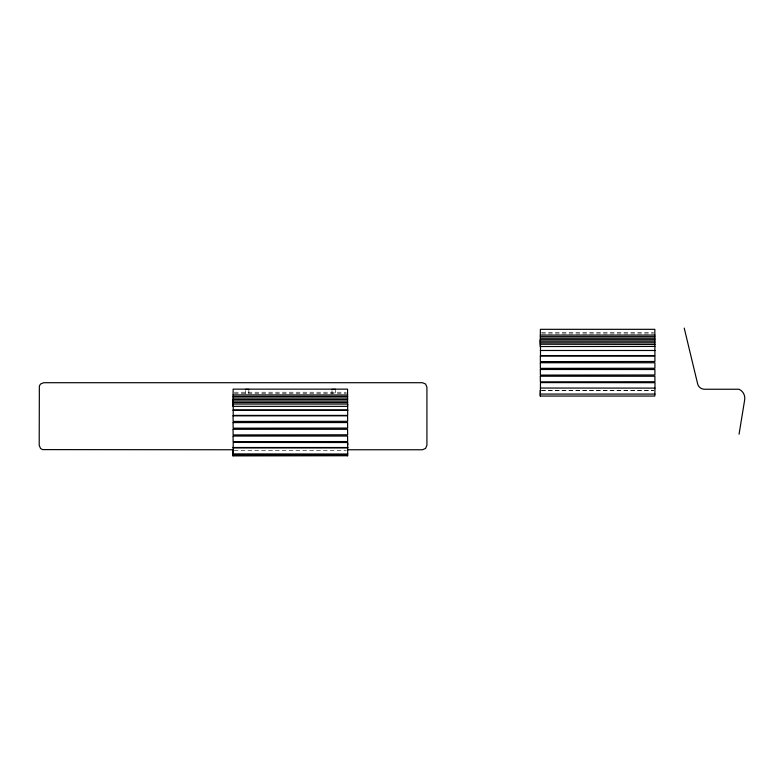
<?xml version="1.0" encoding="UTF-8"?>
<svg xmlns="http://www.w3.org/2000/svg" width="784" height="784" viewBox="0 0 784 784"><rect width="100%" height="100%" fill="white"/><g stroke="black" fill="none" stroke-linecap="round" stroke-linejoin="round"><path stroke-width="0.59" stroke-dasharray="3.92 2.94" d="M541.607 332.416L653.611 332.416M541.607 333.925L653.611 333.925M541.421 390.55L653.611 390.55M541.607 390.677L653.611 390.677M234.347 392.245L346.352 392.245M234.347 393.754L346.352 393.754M234.171 450.379L346.361 450.379M335.385 389.031L335.385 393.98M332.014 390.52L332.014 393.98M248.851 389.031L248.851 393.98M245.48 390.52L245.48 393.98"/><path stroke-width="1.18" d="M739.057 434.199L744.682 399.82A9.878 9.878 0 0 0 739.057 389.246L704.463 389.246A7.036 7.036 0 0 1 697.535 383.454L684.226 328.114M655.012 394.078L540.382 394.078M540.205 390.55L540.205 396.057L654.836 396.057L655.012 382.7L540.48 382.602L540.382 396.018M540.48 344.313L540.48 355.573L654.924 355.573L654.826 329.319L540.382 329.319L540.294 344.235L655.012 344.431M654.924 346.42L540.205 346.528L540.205 340.07M233.132 447.507L347.763 447.507M233.132 409.973L347.763 409.973M347.763 447.86L233.132 447.86M654.993 388.109L540.382 388.041M347.665 455.024L233.034 455.024M347.665 455.749L232.946 455.886L232.946 450.379M347.635 394.979L233.034 394.911M347.665 396.43L233.034 396.43M347.665 397.998L233.034 397.998M347.665 399.517L233.034 399.517M347.635 401.094L233.034 401.026M347.665 402.545L233.034 402.545M232.946 399.899L232.946 406.347L347.577 406.347L347.567 389.148L233.132 389.148L233.034 404.054L347.665 404.054M654.924 335.082L540.294 335.082M654.895 336.659L540.313 336.659M654.895 338.237L540.382 338.267M654.924 339.688L540.294 339.688M654.924 341.207L540.294 341.207M654.895 342.784L540.382 342.814M347.733 410.385L233.152 410.385M655.012 350.487L540.382 350.487M233.22 404.142L233.22 415.402L347.665 415.402L347.665 404.142M347.567 455.837L347.665 453.466M233.064 449.761L42.532 449.604L40.513 448.438L39.2 445.243L39.357 386.042L40.513 384.033L43.698 382.71L422.429 382.71L425.604 384.033L426.917 387.208L426.917 445.243L425.604 448.438L422.429 449.761L347.9 449.761M233.064 455.818L233.22 442.431L347.763 442.529L347.665 454.024L233.132 453.907M347.665 443.587L347.665 444.704M335.385 389.364L332.014 389.364M248.851 389.364L245.48 389.364M233.064 415.853L233.132 421.439L347.665 421.322L347.567 415.814L233.064 415.853M233.064 422.596L233.132 428.182L347.665 428.064L347.567 422.556L233.064 422.596M233.064 429.338L233.132 434.924L347.665 434.806L347.567 429.299L233.132 429.299M233.064 436.08L233.132 441.666L347.665 441.549L347.567 436.051L233.132 436.051M540.313 356.024L540.382 361.61L654.924 361.493L654.895 356.024L540.382 355.995M540.313 362.767L540.382 368.353L654.924 368.245L654.895 362.767L540.382 362.737M540.313 369.509L540.382 375.095L654.924 374.987L654.895 369.509L540.382 369.48M540.313 376.251L540.382 381.837L654.924 381.73L654.895 376.251L540.382 376.222"/></g></svg>
